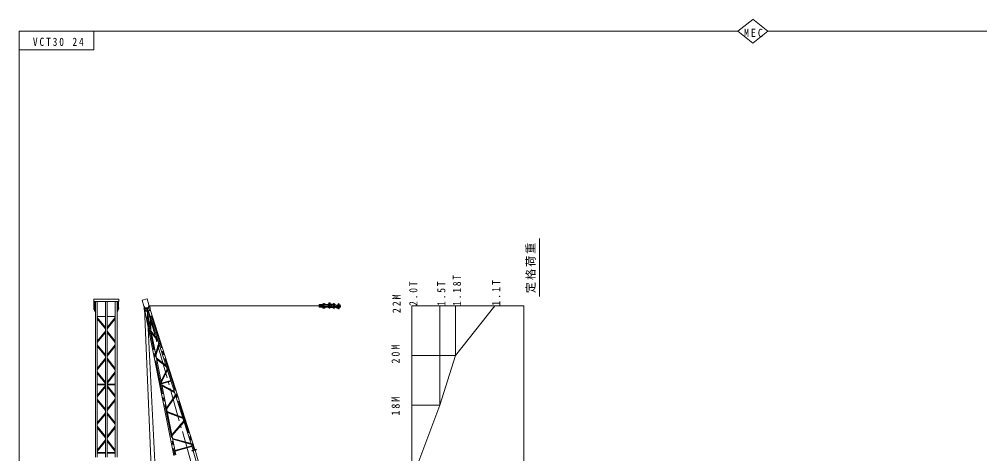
# Model space of a CAD drawing. Units: millimetres at full size, sheet at 1:150; details may follow other scales. Extents: x -30700 to 29919, y -306531 to 293469.
# Drawn here: x -30700 to 7926, y 3297 to 20776 of the extents above; entities that cross this region are included whole.
import ezdxf

# ---------------------------------------------------------------- set-up
doc = ezdxf.new("R2010")
doc.units = ezdxf.units.MM
doc.header["$LTSCALE"] = 150
doc.header["$PDMODE"] = 32
doc.header["$PDSIZE"] = 75
doc.linetypes.add('CHAIN2', pattern=[12, 9, -1, 1, -1])
for name, color, linetype, lineweight in [('0-0', 7, 'Continuous', 18), ('1-0', 7, 'Continuous', 18), ('1-1', 7, 'Continuous', 18)]:
    doc.layers.add(name, color=color, linetype=linetype, lineweight=lineweight)
doc.styles.add('ＭＳ ゴシック', font='')
doc.styles.get('ＭＳ ゴシック').set_extended_font_data('MS Gothic')

msp = doc.modelspace()

# ---------------------------------------------------------------- linework, layer by layer
at = {"layer": '0-0'}
for p, q in [((-1801, 20297.4), (-1198.2, 20769.6)), ((-1198.2, 20776.2), (-590.8, 20292.8)), ((-30700.2, 20292.6), (-1800.5, 20292.6)), ((-30700.2, -21666.9), (-30700.2, 20292.6))]:
    msp.add_line(p, q, dxfattribs=at)
for points in [[(-30700.2, 19542.6), (-27700.2, 19542.6), (-27700.2, 20292.6)], [(-1801, 20297.4), (-1197.7, 19817.3), (-590.8, 20292.8)], [(-591.6, 20292.6), (29918.9, 20292.6), (29918.9, -21666.9)]]:
    msp.add_lwpolyline(points, dxfattribs=at)
at = {"layer": '1-0'}
for p, q in [((-27703.8, 9422.9), (-27703.8, 9522.9)), ((-26693.9, 9422.9), (-27703.8, 9422.9)), ((-27694, 9102.9), (-27694, 9422.9)), ((-27672, 9102.9), (-27672, 9422.9)), ((-27642, 9277.9), (-27667, 9277.9)), ((-27642, 9027.9), (-27642, 9277.9)), ((-27637, 3167.9), (-27637, 9422.9)), ((-27560.7, 3167.9), (-27560.7, 9422.9)), ((-27237, 3167.9), (-27237, 9422.9)), ((-27160.7, 3167.9), (-27160.7, 9422.9)), ((-26837, 3167.9), (-26837, 9422.9)), ((-26760.7, 3167.9), (-26760.7, 9422.9)), ((-26755.7, 9277.9), (-26730.7, 9277.9)), ((-26755.7, 9027.9), (-26755.7, 9277.9)), ((-26725.7, 9102.9), (-26725.7, 9422.9)), ((-26703.7, 9102.9), (-26703.7, 9422.9)), ((-25750.4, 9475.2), (-25558.1, 9530)), ((-25683.2, 9239.6), (-25750.4, 9475.2)), ((-25490.9, 9294.4), (-25558.1, 9530)), ((-25490.9, 9294.4), (-25502.9, 9142.8)), ((-18640.8, 9302.8), (-18640.8, 9277.8)), ((-18640.8, 9302.8), (-17990.8, 9302.8)), ((-18640.8, 9277.8), (-18170.8, 9277.8)), ((-18510.8, 9277.8), (-18510.8, 9267.8)), ((-18405.8, 9334.8), (-18495.8, 9334.8)), ((-18495.8, 9334.8), (-18495.8, 9302.8)), ((-18450.8, 9217.8), (-18450.8, 9277.8)), ((-18425.8, 9308.8), (-18380.8, 9308.8)), ((-18425.8, 9302.8), (-18425.8, 9308.8)), ((-18405.8, 9334.8), (-18405.8, 9308.8)), ((-18380.8, 9302.8), (-18380.8, 9308.8)), ((-18270.8, 9277.8), (-18270.8, 9217.8)), ((-18250.8, 9362.7), (-18243.7, 9369.8)), ((-18250.8, 9362.7), (-18190.8, 9362.7)), ((-18250.8, 9362.7), (-18250.8, 9314.8)), ((-18250.8, 9277.8), (-18250.8, 9217.8)), ((-18197.9, 9369.8), (-18243.7, 9369.8)), ((-18197.9, 9369.8), (-18190.8, 9362.7)), ((-18190.8, 9362.7), (-18190.8, 9314.8)), ((-18190.8, 9277.8), (-18190.8, 9217.8)), ((-18170.8, 9302.8), (-18170.8, 9277.8)), ((-18100.8, 9320.8), (-18070.8, 9320.8)), ((-18100.8, 9314.8), (-18100.8, 9320.8)), ((-18085.8, 9192.8), (-18085.8, 9302.8)), ((-18075.8, 9334.8), (-18075.8, 9320.8)), ((-18070.8, 9314.8), (-18070.8, 9320.8)), ((-18016.5, 9272.8), (-17957.6, 9272.8)), ((-18015.8, 9192.8), (-18015.8, 9302.8)), ((-17990.8, 9302.8), (-17990.8, 9314.8)), ((-17873.9, 9288.7), (-17952.5, 9192.2)), ((-17918.9, 9189.4), (-17861.7, 9280)), ((-27703.8, 9170.4), (-27703.8, 9135.4)), ((-27694, 9170.4), (-27703.8, 9170.4)), ((-27694, 9135.4), (-27703.8, 9135.4)), ((-27672, 9102.9), (-27694, 9102.9)), ((-26725.7, 9102.9), (-26703.7, 9102.9)), ((-26703.7, 9170.4), (-26693.9, 9170.4)), ((-26703.7, 9135.4), (-26693.9, 9135.4)), ((-26693.9, 9170.4), (-26693.9, 9135.4)), ((-25679.6, 9152.8), (-25685.6, 9153.1)), ((-25683.2, 9239.6), (-25593, 9117.1)), ((-24627.6, -15400.8), (-25657.7, 9142.4)), ((-24476.5, 3230), (-25648.2, 9066.1)), ((-24402.9, 3251), (-25561.6, 9022.1)), ((-24784.9, -6152.2), (-25552.8, 9146.8)), ((-25524.6, 9026.1), (-25524.4, 9024.9)), ((-23707.1, 3449.5), (-25495.7, 9035.6)), ((-25466.2, 9247.8), (-18450.8, 9247.8)), ((-25448.1, 9218.8), (-25443.2, 9222.2)), ((-23633.7, 3470.5), (-25436.5, 9100.9)), ((-18640.8, 9217.8), (-18170.8, 9217.8)), ((-18640.8, 9192.8), (-18640.8, 9217.8)), ((-18640.8, 9192.8), (-17990.8, 9192.8)), ((-18610.8, 9257.8), (-18610.8, 9267.8)), ((-18610.8, 9267.8), (-18450.8, 9267.8)), ((-18610.8, 9257.8), (-18585.8, 9253.7)), ((-18610.8, 9257.8), (-18450.8, 9257.8)), ((-18610.8, 9237.8), (-18585.8, 9241.8)), ((-18610.8, 9227.8), (-18610.8, 9237.8)), ((-18610.8, 9237.8), (-18450.8, 9237.8)), ((-18610.8, 9227.8), (-18450.8, 9227.8)), ((-18510.8, 9227.8), (-18510.8, 9217.8)), ((-18495.8, 9160.8), (-18495.8, 9192.8)), ((-18405.8, 9160.8), (-18495.8, 9160.8)), ((-18425.8, 9192.8), (-18425.8, 9186.8)), ((-18425.8, 9186.8), (-18380.8, 9186.8)), ((-18405.8, 9160.8), (-18405.8, 9186.8)), ((-18380.8, 9192.8), (-18380.8, 9186.8)), ((-18275.8, 9192.8), (-18275.8, 9180.8)), ((-18275.8, 9180.8), (-17990.8, 9180.8)), ((-18255.8, 9180.8), (-18255.8, 9170.8)), ((-18255.8, 9170.8), (-18185.8, 9170.8)), ((-18185.8, 9180.8), (-18185.8, 9170.8)), ((-18170.8, 9192.8), (-18170.8, 9217.8)), ((-18145.8, 9202.8), (-18085.8, 9202.8)), ((-18100.8, 9180.8), (-18100.8, 9174.8)), ((-18100.8, 9174.8), (-18070.8, 9174.8)), ((-18075.8, 9160.8), (-18075.8, 9174.8)), ((-18070.8, 9180.8), (-18070.8, 9174.8)), ((-18016.5, 9222.8), (-17970.7, 9222.8)), ((-17990.8, 9192.8), (-17990.8, 9180.8)), ((-17947.6, 9169.4), (-17859.2, 9124.3)), ((-17918.9, 9189.4), (-17844.1, 9155.8)), ((-27237, 8822.9), (-27560.7, 8822.9)), ((-27237, 8372.9), (-27560.7, 8780.2)), ((-27237, 8318.3), (-27560.7, 8725.6)), ((-26837, 8822.9), (-27160.7, 8822.9)), ((-27160.7, 8372.9), (-26837, 8780.2)), ((-27160.7, 8318.3), (-26837, 8725.6)), ((-25519.6, 8813.1), (-25432.4, 8838)), ((-25439.9, 8416.2), (-25426.4, 8819.4)), ((-25410.8, 8271), (-25395.6, 8723.2)), ((-27237, 8232.9), (-27560.7, 7825.6)), ((-27237, 8178.3), (-27560.7, 7771)), ((-27160.7, 8232.9), (-26837, 7825.6)), ((-27160.7, 8178.3), (-26837, 7771)), ((-25405, 8242), (-25134.2, 7906.5)), ((-25390.5, 8169.9), (-25105.4, 7816.8)), ((-25216.5, 7303.3), (-25086.4, 7757.4)), ((-27237, 7278.3), (-27560.7, 7685.6)), ((-27237, 7223.7), (-27560.7, 7631)), ((-27160.7, 7278.3), (-26837, 7685.6)), ((-27160.7, 7223.7), (-26837, 7631)), ((-25201.9, 7230.7), (-25067.8, 7699.1)), ((-27237, 7138.3), (-27560.7, 6731)), ((-27237, 7083.7), (-27560.7, 6676.4)), ((-27160.7, 7138.3), (-26837, 6731)), ((-27160.7, 7083.7), (-26837, 6676.4)), ((-25186.7, 7155), (-24795.1, 6847.5)), ((-25176.4, 7103.7), (-24776.6, 6789.8)), ((-27237, 6183.7), (-27560.7, 6591)), ((-27160.7, 6183.7), (-26837, 6591)), ((-24998.5, 6217.4), (-24750.5, 6708.3)), ((-24987.7, 6163.4), (-24735.8, 6662.2)), ((-27237, 6129.1), (-27560.7, 6536.4)), ((-27160.7, 6129.1), (-26837, 6536.4)), ((-24982.6, 6138.3), (-24602.7, 6246.7)), ((-24975.9, 6104.8), (-24592.3, 6214.3)), ((-27560.7, 6103.4), (-27237, 6103.4)), ((-27560.7, 6069.4), (-27237, 6069.4)), ((-27237, 6043.7), (-27560.7, 5636.5)), ((-27237, 5989.1), (-27560.7, 5581.8)), ((-27160.7, 6103.4), (-26837, 6103.4)), ((-27160.7, 6069.4), (-26837, 6069.4)), ((-27160.7, 6043.7), (-26837, 5636.5)), ((-27160.7, 5989.1), (-26837, 5581.8)), ((-24969.8, 6074.4), (-24459.4, 5799)), ((-24961.1, 6031.1), (-24444.4, 5752.3)), ((-27237, 5089.1), (-27560.7, 5496.4)), ((-27237, 5034.5), (-27560.7, 5441.8)), ((-27160.7, 5089.1), (-26837, 5496.4)), ((-27160.7, 5034.5), (-26837, 5441.8)), ((-24781.6, 5136.9), (-24415.7, 5662.6)), ((-24772.3, 5090.7), (-24402.7, 5621.9)), ((-27237, 4949.1), (-27560.7, 4541.8)), ((-27237, 4894.5), (-27560.7, 4487.2)), ((-27160.7, 4949.1), (-26837, 4541.8)), ((-27160.7, 4894.5), (-26837, 4487.2)), ((-24753.2, 4995.9), (-24124.6, 4753.4)), ((-24745.3, 4956.4), (-24111.3, 4711.9)), ((-27237, 3994.5), (-27560.7, 4401.8)), ((-27237, 3939.9), (-27560.7, 4347.2)), ((-27160.7, 3994.5), (-26837, 4401.8)), ((-27160.7, 3939.9), (-26837, 4347.2)), ((-24565, 4058.3), (-24081.3, 4618.2)), ((-24556.5, 4016.1), (-24069.2, 4580.3)), ((-24536.9, 3918.2), (-23790.2, 3709)), ((-24529.4, 3880.8), (-23777.8, 3670.3)), ((-27237, 3854.5), (-27560.7, 3447.2)), ((-27237, 3799.9), (-27560.7, 3392.6)), ((-27160.7, 3854.5), (-26837, 3447.2)), ((-27160.7, 3799.9), (-26837, 3392.6)), ((-24438.9, 3430), (-23762.7, 3623)), ((-24432.2, 3396.6), (-23752.3, 3590.6)), ((-27560.7, 3349.9), (-27237, 3349.9)), ((-27560.7, 3315.9), (-27237, 3315.9)), ((-27160.7, 3349.9), (-26837, 3349.9)), ((-27160.7, 3315.9), (-26837, 3315.9)), ((-23756.2, 3435.5), (-23752.1, 3421.1)), ((-23752.1, 3421.1), (-23580.5, 3470.1)), ((-23752.1, 3421.1), (-23580.5, 3470.1)), ((-23752.1, 3421.1), (-23580.5, 3470.1)), ((-23752.1, 3421.1), (-23580.5, 3470.1)), ((-23752.1, 3421.1), (-23580.5, 3470.1)), ((-23752.1, 3421.1), (-23580.5, 3470.1)), ((-23752.1, 3421.1), (-23580.5, 3470.1)), ((-23752.1, 3421.1), (-23580.5, 3470.1)), ((-23752.1, 3421.1), (-23580.5, 3470.1)), ((-23752.1, 3421.1), (-23580.5, 3470.1)), ((-23752.1, 3421.1), (-23580.5, 3470.1)), ((-23752.1, 3421.1), (-23580.5, 3470.1)), ((-23748, 3406.7), (-23752.1, 3421.1)), ((-21690.7, -3618.5), (-23698.9, 3420.7)), ((-21617.4, -3597.5), (-23625.5, 3441.6))]:
    msp.add_line(p, q, dxfattribs=at)
at = {"layer": '1-0', "color": 2, "linetype": 'CHAIN2'}
for p, q in [((-18450.8, 9349.7), (-18450.8, 9142.5)), ((-18220.8, 9349.7), (-18220.8, 9142.5)), ((-18050.8, 9349.7), (-18050.8, 9142.5)), ((-17850.8, 9349.7), (-17850.8, 9142.5)), ((-18831.5, -14413.2), (-25552.8, 9146.8)), ((-25556.4, 8802.6), (-24439.7, 3240.5)), ((-25425.4, 8343.6), (-25411, 8771.3)), ((-25395.7, 8848.4), (-23670.4, 3460)), ((-25119.8, 7861.7), (-25397.7, 8205.9)), ((-25209.2, 7267), (-25077.1, 7728.3)), ((-24785.9, 6818.7), (-25181.6, 7129.3)), ((-24993.1, 6190.4), (-24743.1, 6685.3)), ((-24451.9, 5775.7), (-24965.4, 6052.7)), ((-24776.9, 5113.8), (-24409.2, 5642.3)), ((-24118, 4732.7), (-24749.3, 4976.1)), ((-24560.8, 4037.2), (-24075.3, 4599.3)), ((-23784, 3689.7), (-24533.1, 3899.5))]:
    msp.add_line(p, q, dxfattribs=at)
at = {"layer": '1-0', "linetype": 'CHAIN2'}
for p, q in [((-27560.7, 8752.9), (-27237, 8345.6)), ((-26837, 8752.9), (-27160.7, 8345.6)), ((-27237, 8205.6), (-27560.7, 7798.3)), ((-27160.7, 8205.6), (-26837, 7798.3)), ((-27560.7, 7658.3), (-27237, 7251)), ((-26837, 7658.3), (-27160.7, 7251)), ((-27237, 7111), (-27560.7, 6703.7)), ((-27160.7, 7111), (-26837, 6703.7)), ((-27560.7, 6563.7), (-27237, 6156.4)), ((-26837, 6563.7), (-27160.7, 6156.4)), ((-27560.7, 6086.4), (-27237, 6086.4)), ((-27560.7, 5609.1), (-27237, 6016.4)), ((-27160.7, 6086.4), (-26837, 6086.4)), ((-26837, 5609.1), (-27160.7, 6016.4)), ((-27237, 5061.8), (-27560.7, 5469.1)), ((-27160.7, 5061.8), (-26837, 5469.1)), ((-27560.7, 4514.5), (-27237, 4921.8)), ((-26837, 4514.5), (-27160.7, 4921.8)), ((-27237, 3967.2), (-27560.7, 4374.5)), ((-27160.7, 3967.2), (-26837, 4374.5)), ((-27560.7, 3419.9), (-27237, 3827.2)), ((-26837, 3419.9), (-27160.7, 3827.2))]:
    msp.add_line(p, q, dxfattribs=at)
at = {"layer": '1-0'}
for points in [[(-26693.9, 9422.9), (-26693.9, 9522.9), (-27703.8, 9522.9)], [(-27642, 9027.9), (-27667, 9027.9), (-27667, 9277.9)], [(-26755.7, 9027.9), (-26730.7, 9027.9), (-26730.7, 9277.9)], [(-18275.8, 9302.8), (-18275.8, 9314.8), (-17990.8, 9314.8)], [(-18145.8, 9202.8), (-18145.8, 9292.8), (-18085.8, 9292.8)], [(-18075.8, 9334.8), (-18025.8, 9334.8), (-18025.8, 9314.8)], [(-17907.8, 9247.1), (-17909.2, 9248.3), (-17911.9, 9250.7), (-17916.7, 9254.8), (-17921.7, 9258.6), (-17926.9, 9262), (-17930, 9263.8), (-17933.6, 9265.5), (-17939.9, 9267.9), (-17946.4, 9269.9), (-17953.1, 9271.6), (-17957, 9272.5)], [(-17862, 9312.3), (-17864.1, 9313.7), (-17867.6, 9316), (-17871.4, 9317.8), (-17875.6, 9318.9), (-17878.2, 9319), (-17879.2, 9319), (-17880.8, 9318.7), (-17882.4, 9318.3), (-17883.7, 9317.5), (-17884.2, 9317), (-17884.8, 9316.1), (-17885.1, 9314.1), (-17884.8, 9311.9), (-17884.1, 9309.5), (-17883.6, 9308.2), (-17882.8, 9306.7), (-17881.5, 9304.2), (-17880, 9302), (-17878.4, 9300), (-17877.5, 9298.8)], [(-18075.8, 9160.8), (-18025.8, 9160.8), (-18025.8, 9180.8)], [(-17935.1, 9214.1), (-17936, 9214.8), (-17940.3, 9216.9), (-17944.8, 9218.7), (-17953.1, 9220.8), (-17961.8, 9222), (-17970.7, 9222.6), (-17976, 9222.9)], [(-17878.8, 9219.3), (-17883, 9223.4), (-17890.2, 9230.4), (-17891.9, 9232.1)], [(-23756.2, 3435.5), (-23584.7, 3484.5), (-23580.5, 3470.1)], [(-23748, 3406.7), (-23576.4, 3455.6), (-23580.5, 3470.1)]]:
    msp.add_lwpolyline(points, dxfattribs=at)
for centre, radius in [((-25552.8, 9146.8), 29.5), ((-25552.8, 9146.8), 17.5), ((-17940.8, 9182.8), 5)]:
    msp.add_circle(centre, radius, dxfattribs=at)
for centre, radius, start, end in [((-17850.4, 9327.8), 40, 221.14645, 268.90208), ((-17850.8, 9247.8), 40, 225.42436, 90), ((-17868.1, 9284), 7.5, 327.74117, 140.84425), ((-17850.4, 9327.8), 20, 226.06374, 268.61186), ((-17850.8, 9232.8), 75, 271.7762, 90), ((-25552.8, 9146.8), 133, 148.46391, 177.30022), ((-25552.8, 9146.8), 127, 149.56645, 177.30022), ((-25552.8, 9146.8), 125, 149.95966, 61.88536), ((-25552.8, 9146.8), 105, 154.81828, 57.02673), ((-25552.8, 9146.8), 50, 216.38182, 355.4632), ((-25552.8, 9146.8), 127, 34.5448, 62.27856), ((-25552.8, 9146.8), 133, 34.5448, 63.3811), ((-18586.8, 9247.8), 6, 270, 90), ((-17940.8, 9182.8), 15, 140.84126, 242.96158), ((-17850.8, 9232.8), 75, 210.42365, 219.91811), ((-17851.2, 9139.8), 17.5, 242.9639, 88.67542)]:
    msp.add_arc(centre, radius, start, end, dxfattribs=at)
msp.add_point((-25552.8, 9146.8), dxfattribs=at)
at = {"layer": '1-1'}
for p, q in [((-9782.8, 9626), (-9782.8, 11953.7)), ((-14909.1, -9761.2), (-14909.1, 9247.8)), ((-14909.1, 9247.8), (-10409.1, 9247.8)), ((-10409.1, -9761.2), (-10409.1, 9247.8)), ((-14909.1, 5247.8), (-13784.1, 5247.8))]:
    msp.add_line(p, q, dxfattribs=at)
for points in [[(-14909.1, 5247.8), (-13784.1, 5247.8), (-13784.1, 9247.8)], [(-14909.1, 7247.8), (-13154.1, 7247.8), (-13154.1, 9247.8)], [(-14909.1, 2247.8), (-13784.1, 5247.8), (-13154.1, 7247.8), (-11579.1, 9247.8)]]:
    msp.add_lwpolyline(points, dxfattribs=at)

# ---------------------------------------------------------------- texts
at = {"layer": '0-0', "char_height": 329.9, "attachment_point": 7, "style": 'ＭＳ ゴシック'}
for s, insert in [('\\T1.38;\\W0.9;MEC', (-1555.5, 20055.3)), ('\\T1.39;\\W0.85;VCT30\\~24', (-30150.8, 19697.5))]:
    msp.add_mtext(s, dxfattribs=dict(at, insert=insert))
at = {"layer": '1-1', "char_height": 329.9, "attachment_point": 7, "rotation": 90, "style": 'ＭＳ ゴシック'}
for s, insert in [('\\T1.17;定格荷重', (-9927.8, 9759)), ('\\T1.38;\\W0.85;1.18T', (-12929.1, 9247.8)), ('\\T1.38;\\W0.85;2.0T', (-14684.1, 9247.8)), ('\\T1.38;\\W0.85;1.5T', (-13559.1, 9247.8)), ('\\T1.38;\\W0.9;1.1T', (-11354.1, 9247.8)), ('\\T1.37;\\W0.9;22M', (-15361.9, 8952.8)), ('\\T1.38;\\W0.9;20M', (-15395.7, 6926.8)), ('\\T1.37;\\W0.9;18M', (-15395.7, 4835.2))]:
    msp.add_mtext(s, dxfattribs=dict(at, insert=insert))

doc.saveas('drawing.dxf')
